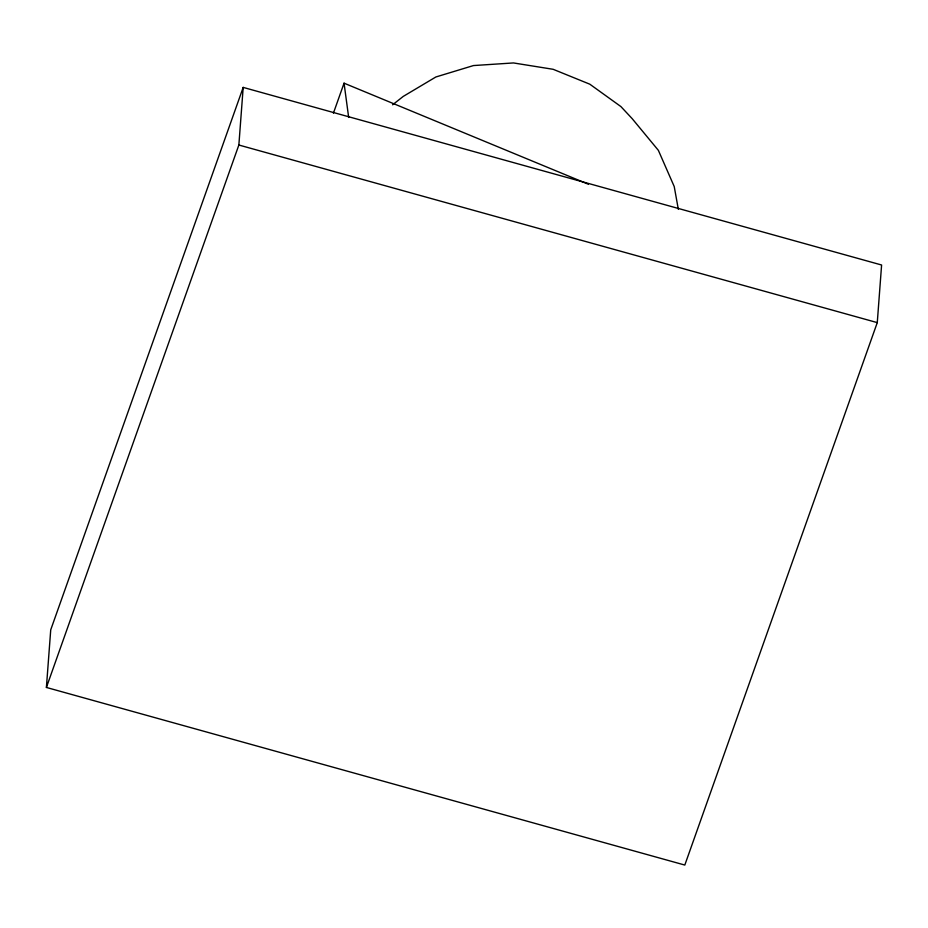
<?xml version="1.0" encoding="UTF-8"?>
<svg xmlns="http://www.w3.org/2000/svg" width="928" height="928" viewBox="0 0 928 928"><rect width="100%" height="100%" fill="white"/><g stroke="black" fill="none" stroke-linecap="round" stroke-linejoin="round"><path stroke-width="1.39" d="M46.4 687.451L50.727 629.834L243.194 87.406L881.6 265.002L877.273 322.619L684.806 865.058L46.4 687.451L238.856 145.023L243.194 87.406M333.419 113.158L344.056 83.172L588.433 184.266M392.602 104.806L403.251 96.408L435.882 76.978L473.477 65.563L513.474 62.942L553.146 69.298L589.79 84.181L620.913 106.581L632.188 118.668L658.37 150.348L674.227 186.551L678.333 209.345M238.856 145.023L877.273 322.619M344.056 83.172L348.673 117.438"/></g></svg>
